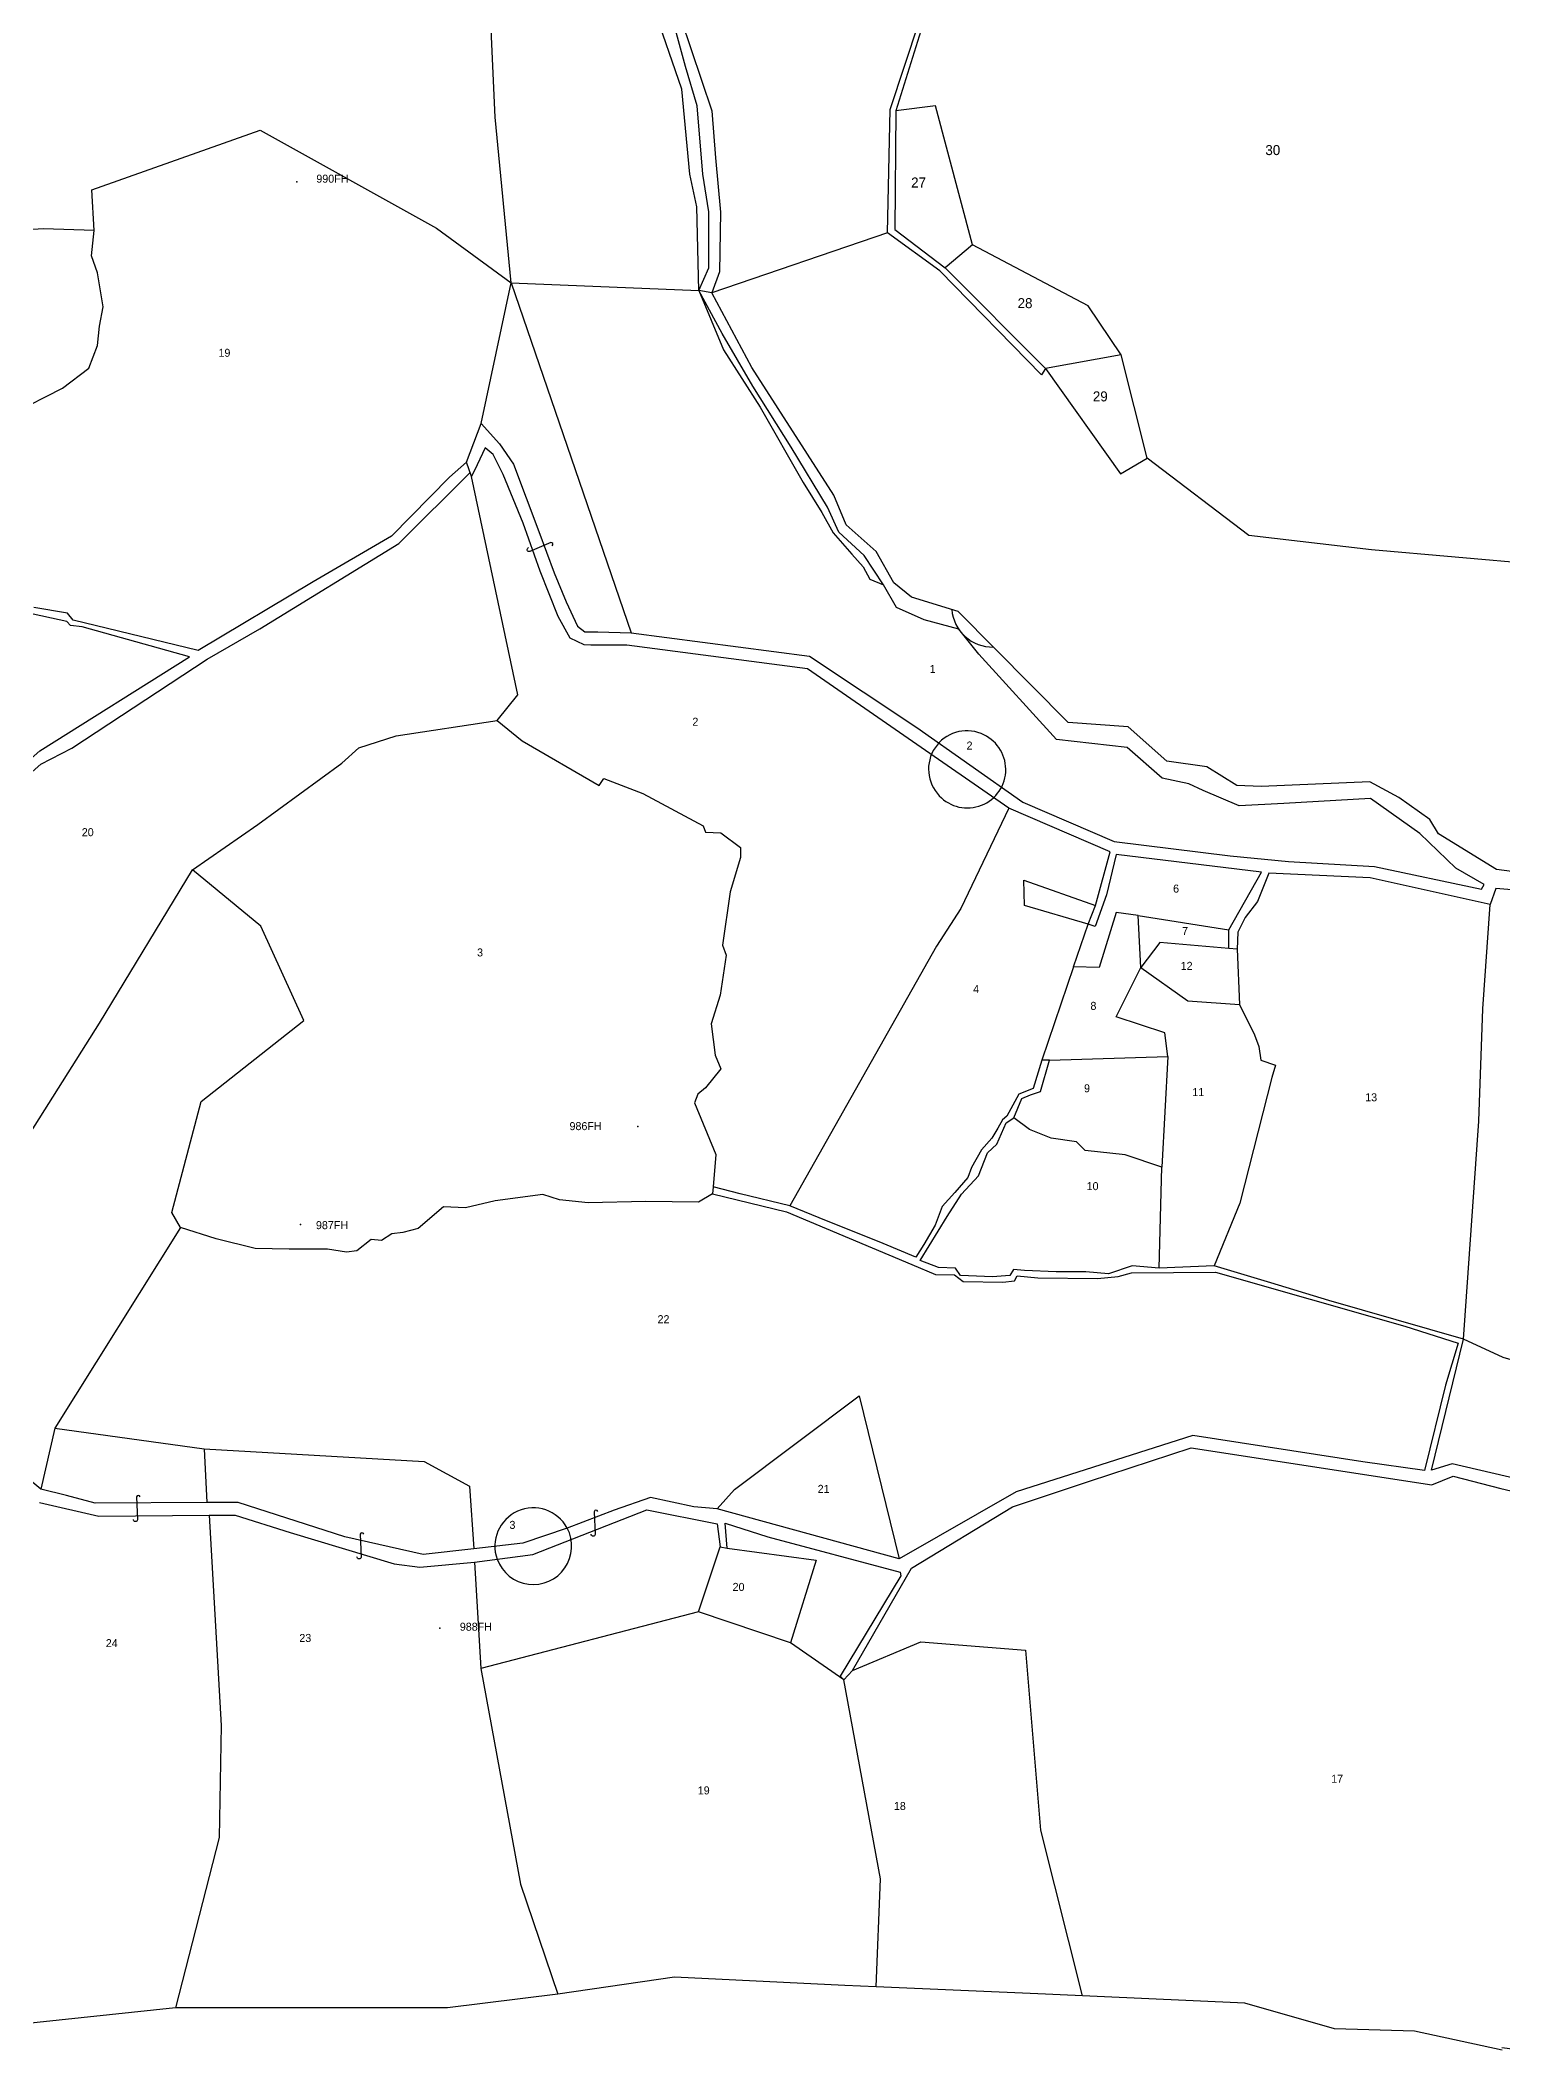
# Model space of a CAD drawing. Extents: x 149058 to 155632, y 177514 to 180719.
# Drawn here: x 151311 to 152042, y 177791 to 178799 of the extents above; entities that cross this region are included whole.
import ezdxf

# ---------------------------------------------------------------- set-up
doc = ezdxf.new("R2010")
doc.units = 0
doc.header["$MEASUREMENT"] = 0
for name, color, linetype in [('BORDER-B', 3, 'CONTINUOUS'), ('LINK', 4, 'CONTINUOUS'), ('NO', 1, 'CONTINUOUS'), ('PARCEL', 6, 'CONTINUOUS'), ('ROAD', 2, 'CONTINUOUS'), ('TRIG-P', 2, 'CONTINUOUS'), ('TRIG-T', 1, 'CONTINUOUS')]:
    doc.layers.add(name, color=color, linetype=linetype)

msp = doc.modelspace()

# ---------------------------------------------------------------- linework, layer by layer
at = {"layer": 'BORDER-B'}
for points in [[(151640.1, 178673.7), (151640.1, 178673.7), (151639.1, 178715.6), (151635.7, 178731.9), (151631.7, 178774.4), (151617.4, 178815.3), (151610.5, 178842.5), (151607.5, 178858.8), (151606.6, 178865.2), (151605.1, 178877.5), (151611, 178889.9), (151614, 178920.5), (151609.5, 178930.8), (151604.1, 178940.2), (151598.2, 178944.1)], [(152068.1, 178380.5), (152038.7, 178384.4), (152009.8, 178402.1), (152005.4, 178409.3), (151989.9, 178420.4), (151975.4, 178428.2), (151921.1, 178425.9), (151909, 178426.3), (151894, 178435.7), (151874, 178438.5), (151854.6, 178455.7), (151824.7, 178457.9), (151769.7, 178513.3), (151746.4, 178520.5), (151737.6, 178527.7), (151728.7, 178543.3), (151713.7, 178556.6), (151707.6, 178571.5), (151666.6, 178635.3), (151646.6, 178672.5), (151640.1, 178673.7), (151639.1, 178715.6), (151635.7, 178731.9), (151631.7, 178774.4), (151617.4, 178815.3)], [(151301.6, 178245.7), (151340.7, 178307.6), (151387.1, 178384.2), (151419.8, 178406.8), (151461.8, 178437.5), (151470.3, 178445.2), (151488.9, 178451.2), (151539.3, 178458.9), (151549.6, 178471.7), (151526.5, 178580.7), (151524.1, 178587.9), (151531.4, 178607.3), (151546.3, 178677.5), (151640.1, 178673.7)], [(151301.6, 178245.7), (151340.7, 178307.6), (151387.1, 178384.2), (151419.8, 178406.8), (151461.8, 178437.5), (151470.3, 178445.2), (151488.9, 178451.2), (151539.3, 178458.9), (151549.6, 178471.7), (151526.5, 178580.7), (151524.1, 178587.9), (151531.4, 178607.3), (151546.3, 178677.5), (151640.1, 178673.7)], [(152068.1, 178380.5), (152038.7, 178384.4), (152009.8, 178402.1), (152005.4, 178409.3), (151989.9, 178420.4), (151975.4, 178428.2), (151921.1, 178425.9), (151909, 178426.3), (151894, 178435.7), (151874, 178438.5), (151854.6, 178455.7), (151824.7, 178457.9), (151769.7, 178513.3), (151746.4, 178520.5), (151737.6, 178527.7), (151728.7, 178543.3), (151713.7, 178556.6), (151707.6, 178571.5), (151666.6, 178635.3), (151646.6, 178672.5), (151640.1, 178673.7)], [(152041.5, 177794.3), (151997.7, 177803.8), (151957.7, 177805), (151912.9, 177817.8), (151813.3, 177822.2), (151728.7, 177826), (151713.1, 177826.6), (151627.9, 177830.7), (151569.7, 177822.3), (151514.5, 177815.4), (151416.2, 177815.4), (151378.6, 177815.4), (151298.5, 177806.9), (151168.2, 177794.1), (151168.4, 177793.9)], [(152295.3, 177829), (152191.9, 177829.2), (152185.2, 177829.2), (152168.1, 177815.5), (152154, 177804.4), (152126.9, 177792.7), (152113.2, 177791), (152076.3, 177791), (152041.4, 177795.4)]]:
    msp.add_lwpolyline(points, dxfattribs=at)
at = {"layer": 'LINK'}
for points in [[(151566.8, 178546.1, 0.774646), (151566.1, 178547.8), (151555.6, 178543.2, -0.89396), (151555, 178545.2)], [(151361, 178070.8, 0.774646), (151359.2, 178070.8), (151359.7, 178059.3, -0.89396), (151357.6, 178059.5)], [(151589.6, 178063.5, 0.774646), (151587.8, 178063.4), (151588.3, 178052, -0.89396), (151586.3, 178052.1)], [(151472.7, 178052.1, 0.774646), (151470.9, 178052.1), (151471.4, 178040.6, -0.89396), (151469.3, 178040.8)]]:
    msp.add_lwpolyline(points, format="xyb", dxfattribs=at)
at = {"layer": 'PARCEL'}
for points in [[(151338, 178703.7), (151336.9, 178724), (151421, 178753.8), (151509, 178704.8), (151546.3, 178677.5), (151538.4, 178760.4), (151532.5, 178888.6)], [(151776.9, 178696.5), (151758.3, 178766.1), (151738.6, 178763.5)], [(151297.3, 178612.2), (151322.2, 178624.9), (151335.4, 178634.9), (151339.7, 178646.3), (151340.6, 178655.9), (151342.4, 178665.6), (151339.7, 178682.6), (151336.7, 178691), (151338, 178703.7), (151312.6, 178704.5), (151299.4, 178703.7)], [(151734.4, 178702.5), (151646.6, 178672.5)], [(152122.7, 178471), (152101.6, 178533.2), (151976.3, 178544.1), (151915, 178551.2), (151864.1, 178590), (151851.2, 178641.6), (151834.7, 178666), (151776.9, 178696.5), (151763.2, 178685)], [(151546.3, 178677.5), (151606.3, 178502.7)], [(151851.2, 178641.6), (151813.3, 178634.8)], [(151813.3, 178634.8), (151850.8, 178582.1), (151864.1, 178590)], [(151539.3, 178458.9), (151551.8, 178448.6), (151590.3, 178426.4), (151592.7, 178429.9), (151612.2, 178422.4), (151642.3, 178406.1), (151643.5, 178403), (151651.1, 178402.6), (151661, 178395.4), (151661, 178390.3), (151655.8, 178373.2), (151651.9, 178346.6), (151653.8, 178341.5), (151650.7, 178321.6), (151646.3, 178307.3), (151648.3, 178291.5), (151651.1, 178284.7), (151643.5, 178275.2), (151639.6, 178272), (151638, 178267.7), (151648.7, 178241.9), (151647.3, 178225.8)], [(151795, 178415), (151771.1, 178364.9), (151758.8, 178346.1), (151685.6, 178216.2)], [(151647, 178222.2), (151639.9, 178218.1), (151613.7, 178218.4), (151584.8, 178217.7), (151570.5, 178219.2), (151562.1, 178222), (151538.3, 178218.8), (151523.6, 178215.3), (151512.5, 178215.7), (151499.8, 178205), (151492.3, 178203), (151486.7, 178202.2), (151481.6, 178199), (151476.4, 178199.4), (151469.3, 178193.8), (151464.1, 178193.1), (151454.6, 178194.6), (151435.5, 178194.6), (151418.4, 178195), (151399, 178199.8), (151381.1, 178205.4), (151376.8, 178212.9), (151391.5, 178268.4), (151442.7, 178308.9), (151421.2, 178356.1), (151387.1, 178384.2)], [(151834.7, 178357.1), (151802.9, 178366.4), (151802.5, 178379), (151838.3, 178366.4)], [(151859.6, 178361.3), (151848.7, 178362.8), (151840.1, 178335.3), (151827.4, 178335.7), (151834.7, 178357.1)], [(151905, 178344.9), (151870.4, 178347.9), (151861, 178335.3), (151859.6, 178361.3), (151905, 178354.2)], [(152100.3, 178126.8), (152093.9, 178126.8), (152088.8, 178130.2), (152061.2, 178134.9), (152042.1, 178140.4), (152022.2, 178149.6), (152029.8, 178258.6), (152031.9, 178314.7), (152035.5, 178366.8)], [(151909.1, 178344.5), (151910.2, 178316.9), (151917.8, 178301.7), (151919.9, 178295.9), (151921, 178289.1), (151928.2, 178286.5), (151926.4, 178280.4), (151910.5, 178217.6), (151897.6, 178186.2)], [(151827.4, 178335.7), (151811.5, 178289.1)], [(151874.4, 178290.9), (151873, 178302.8), (151848.7, 178310.7), (151861, 178335.3), (151884.5, 178318.7), (151910.2, 178316.9)], [(151815.4, 178289.1), (151874.4, 178290.9), (151871.5, 178235.6)], [(151870.2, 178185.1), (151871.5, 178235.6), (151853.1, 178241.8), (151833.2, 178243.9), (151828.9, 178248.3), (151816.2, 178250.1), (151805.4, 178254.4), (151797.6, 178260.3)], [(151381.1, 178205.4), (151318.3, 178105.1), (151311.4, 178074.7)], [(151649.3, 178064.8), (151657.9, 178074.5), (151720.3, 178121.3), (151740.3, 178039.9)], [(151318.3, 178105.1), (151392.9, 178094.8), (151394.3, 178068)], [(151392.9, 178094.8), (151502.9, 178088.4), (151525.5, 178076.1), (151527.7, 178044.9)], [(151395.4, 178061.6), (151401.5, 177956.5), (151400.4, 177900.5), (151378.6, 177815.4)], [(151528, 178038.1), (151531.2, 177985), (151551, 177877.2), (151569.7, 177822.3)], [(151728.7, 177826), (151730.9, 177879.9), (151712.6, 177979.4), (151685.9, 177997.8), (151640, 178013.4), (151650.8, 178045.9)], [(151654.3, 178045.2), (151698.8, 178039.1), (151685.9, 177997.8)], [(151640, 178013.4), (151531.2, 177985)], [(151716.9, 177984), (151751.1, 177998.3), (151803.4, 177994.2), (151810.8, 177904.2), (151831.7, 177821.4)]]:
    msp.add_lwpolyline(points, dxfattribs=at)
for centre, radius, start, end in [((151786.9, 178516), 20.5, 184.7137, 271.1918), ((151774.1, 178434.5), 19.2, 68.2975, 223.8203), ((151774.3, 178434.3), 19.2, 222.9933, 69.1245), ((151557.4, 178046.1), 19.2, 28.2401, 199.7562), ((151557.4, 178046.2), 19.2, 200.0364, 27.9598)]:
    msp.add_arc(centre, radius, start, end, dxfattribs=at)
at = {"layer": 'ROAD'}
for points in [[(151640.1, 178673.7), (151645.2, 178685.1), (151645.2, 178713), (151642.2, 178731.8), (151639.3, 178766.1), (151633.4, 178785.7), (151624.8, 178817.5)], [(151631.2, 178809.5), (151646.7, 178763.5), (151648.5, 178740.1), (151650.9, 178712.8), (151650.4, 178683), (151646.6, 178672.5)], [(151752.7, 178808.9), (151738.6, 178763.5), (151738, 178704.2), (151763.2, 178685), (151813.3, 178634.8), (151811.4, 178631.5), (151760.5, 178683.6), (151734.4, 178702.5), (151735.8, 178764.2), (151750.2, 178808)], [(151531.4, 178607.3), (151540.6, 178597.1), (151547.5, 178587), (151560.1, 178553.3), (151567.8, 178532.7), (151573.9, 178518.1), (151579.5, 178505.9), (151583.2, 178503.1), (151589.7, 178503.1), (151606.3, 178502.7), (151695.5, 178491), (151749, 178455.3), (151802.1, 178418), (151847.7, 178398.4), (151905.6, 178391.1), (151934.8, 178388.3), (151977.7, 178385.8), (152031.2, 178374.5), (152032.5, 178376.9), (152018.3, 178385), (152000.4, 178402.4), (151975.7, 178419.9), (151932.4, 178417.4), (151910.1, 178416.2), (151892.2, 178423.9), (151884.9, 178427.2), (151871.6, 178430), (151854.1, 178445.4), (151818.9, 178449.4), (151780, 178492), (151770.1, 178504.4), (151752.7, 178509.2), (151738.9, 178515.3), (151732.4, 178526.7), (151722.7, 178541.2), (151710.1, 178553), (151704.4, 178565.5), (151686.2, 178595.5), (151667.1, 178625.9), (151651.7, 178652.2), (151640.1, 178673.7), (151652.5, 178644.1), (151670.8, 178615.4), (151692.3, 178577.7), (151701.6, 178562.7), (151707.3, 178552.6), (151716.6, 178542), (151722.3, 178535.6), (151725.5, 178529.5), (151732.4, 178526.7)], [(152076.9, 178371.7), (152038.3, 178374.9), (152035.5, 178366.8), (151975.5, 178380.2), (151924.9, 178382.6), (151919.2, 178368.4), (151913.1, 178360.3), (151909.5, 178353), (151909.1, 178344.5), (151905, 178344.9), (151905, 178354.2), (151921.2, 178383), (151848.7, 178391.9), (151843.8, 178371.7), (151838.1, 178355.9), (151834.7, 178357.1), (151838.3, 178366.4), (151845.6, 178393.1), (151795, 178415), (151694.5, 178484.7), (151604.1, 178496.4), (151586.2, 178496.4), (151582.8, 178496.6), (151575.9, 178499.9), (151569.8, 178510.8), (151560.9, 178533.5), (151552.4, 178557.4), (151542.3, 178581.7), (151537.4, 178591.8), (151533.3, 178595.1), (151529.3, 178586.6), (151526.5, 178580.7)], [(151281.9, 178411), (151311.4, 178437), (151326.8, 178445), (151394.4, 178489.4), (151420.7, 178504.6), (151490.3, 178547.2), (151525.8, 178582.8)], [(151524.1, 178587.9), (151515.6, 178580.4), (151486.5, 178550.9), (151447.4, 178528.1), (151389.9, 178493.8), (151327.5, 178509), (151324.7, 178512.5), (151307.8, 178515.3)], [(151385.7, 178490.7), (151332, 178505.6), (151326.1, 178506.3), (151324.3, 178508.3), (151303.6, 178512.8), (151300.8, 178515.6), (151267.5, 178525.7), (151260.6, 178537.1), (151244.3, 178537.4), (151233.9, 178509.4), (151239.8, 178473.7), (151208.6, 178460.6), (151217.3, 178425.6), (151182, 178415.5), (151149.4, 178422.1), (151126.5, 178423.5), (151124.8, 178414.8), (151124.1, 178398.9), (151177.5, 178391.6), (151256.8, 178403.1), (151282.4, 178418.7), (151310.8, 178443.6), (151385.7, 178490.7)], [(152088.9, 178070.5), (152016.5, 178087.3), (152006.3, 178084.2), (152022.2, 178149.6), (151955, 178169), (151925.9, 178177.8), (151897.6, 178186.2), (151870.2, 178185.1), (151856.7, 178186.2), (151844.9, 178182.2), (151833.5, 178183.3), (151818.6, 178183.3), (151802.9, 178184), (151797.3, 178184.4), (151795.5, 178181.5), (151786.9, 178180.8), (151770.9, 178181.5), (151768.4, 178185.1), (151759.9, 178185.4), (151750.7, 178189), (151764.2, 178211), (151771.3, 178222.1), (151779.8, 178231.3), (151784.4, 178242.7), (151789.1, 178247), (151793.7, 178257.8), (151797.6, 178260.3), (151801.5, 178269.9), (151805.8, 178271.7), (151810.8, 178273.4), (151815.4, 178289.1), (151811.5, 178289.1), (151807.2, 178274.9), (151800.1, 178272), (151794.1, 178261), (151791.9, 178259.2), (151789.5, 178255), (151786.6, 178250), (151781.3, 178244.3), (151776.3, 178235.4), (151774.5, 178230.4), (151768.1, 178223), (151761.7, 178215.9), (151758.2, 178206.6), (151752.5, 178197), (151748.5, 178190.6), (151732.2, 178197.4), (151700.2, 178210.2), (151685.6, 178216.2), (151660.7, 178222.3), (151647.3, 178225.8), (151647, 178222.2), (151684, 178213.3), (151746.6, 178187), (151758.3, 178182), (151767.9, 178181.7), (151772.2, 178178.5), (151792.1, 178178.1), (151797.8, 178178.8), (151799.2, 178181.3), (151809.5, 178180.3), (151839.4, 178179.9), (151849.6, 178181), (151856.3, 178182.8), (151898.3, 178183.1), (151992.9, 178156.1), (152019.6, 178147.6), (152013.2, 178126.6), (152002.8, 178084), (151971.9, 178088.3), (151886.9, 178101.4), (151798.7, 178073.4), (151740.3, 178039.9), (151649.3, 178064.8), (151637.6, 178065.9), (151615.9, 178070.5), (151597.8, 178064.1), (151574.3, 178055.2), (151552.2, 178047.7), (151527.7, 178044.9), (151502.4, 178042), (151463.3, 178050.9), (151410, 178068), (151394.3, 178068), (151338.5, 178067.6), (151324.2, 178071.5), (151311.4, 178074.7), (151299.3, 178084.7)], [(151310.7, 178068), (151340.3, 178061.2), (151395.4, 178061.6), (151408.5, 178061.6), (151435.9, 178053), (151487.9, 178037.4), (151500.7, 178035.6), (151528, 178038.1), (151557.2, 178042), (151614.1, 178064.4), (151649.3, 178057.3), (151650.8, 178045.9), (151654.3, 178045.2), (151653.2, 178057.7), (151674.6, 178050.9), (151740.7, 178033.1), (151741.1, 178031.3), (151710.8, 177981.2), (151712.6, 177979.4), (151716.9, 177984), (151746.4, 178035.2), (151796.9, 178065.8), (151835.3, 178078.6), (151886.2, 178095.3), (152006.4, 178076.8), (152017.1, 178081.1), (152040.9, 178075), (152140.1, 178051.9)]]:
    msp.add_lwpolyline(points, dxfattribs=at)
at = {"layer": 'TRIG-P'}
for p in [(151439.2, 178728.1), (151609.6, 178255.9), (151441.1, 178207), (151510.7, 178005.2)]:
    msp.add_point(p, dxfattribs=at)

# ---------------------------------------------------------------- texts
at = {"layer": 'NO'}
for s, height, p in [('30', 5, (151923.2, 178741.4)), ('27', 5, (151746.2, 178725.2)), ('28', 5, (151799.4, 178664.9)), ('19', 4, (151400.1, 178640.6)), ('29', 5, (151837, 178618.3)), ('1', 4, (151755.5, 178482.6)), ('2', 4, (151636.9, 178456.2)), ('2', 4, (151773.9, 178444.3)), ('20', 4, (151331.8, 178401)), ('6', 4, (151877.1, 178372.8)), ('7', 4, (151881.6, 178351.6)), ('3', 4, (151529.3, 178340.9)), ('12', 4, (151880.9, 178334.2)), ('4', 4, (151777.2, 178322.6)), ('8', 4, (151835.8, 178314.2)), ('9', 4, (151832.6, 178273)), ('11', 4, (151886.7, 178271.1)), ('13', 4, (151973.1, 178268.5)), ('10', 4, (151833.9, 178224.1)), ('22', 4, (151619.5, 178157.6)), ('21', 4, (151699.5, 178072.8)), ('3', 4, (151545.5, 178054.8)), ('20', 4, (151657, 178023.8)), ('24', 4, (151343.8, 177995.7)), ('23', 4, (151440.5, 177998.3)), ('19', 4, (151639.6, 177922.1)), ('17', 4, (151956.1, 177927.9)), ('18', 4, (151737.6, 177914.3))]:
    msp.add_text(s, height=height, dxfattribs=at).set_placement(p)
at = {"layer": 'TRIG-T'}
for s, p in [('990FH', (151449, 178727.6)), ('986FH', (151575.5, 178254.1)), ('987FH', (151448.8, 178204.6)), ('988FH', (151520.7, 178003.9))]:
    msp.add_text(s, height=4, dxfattribs=at).set_placement(p)

doc.saveas('drawing.dxf')
